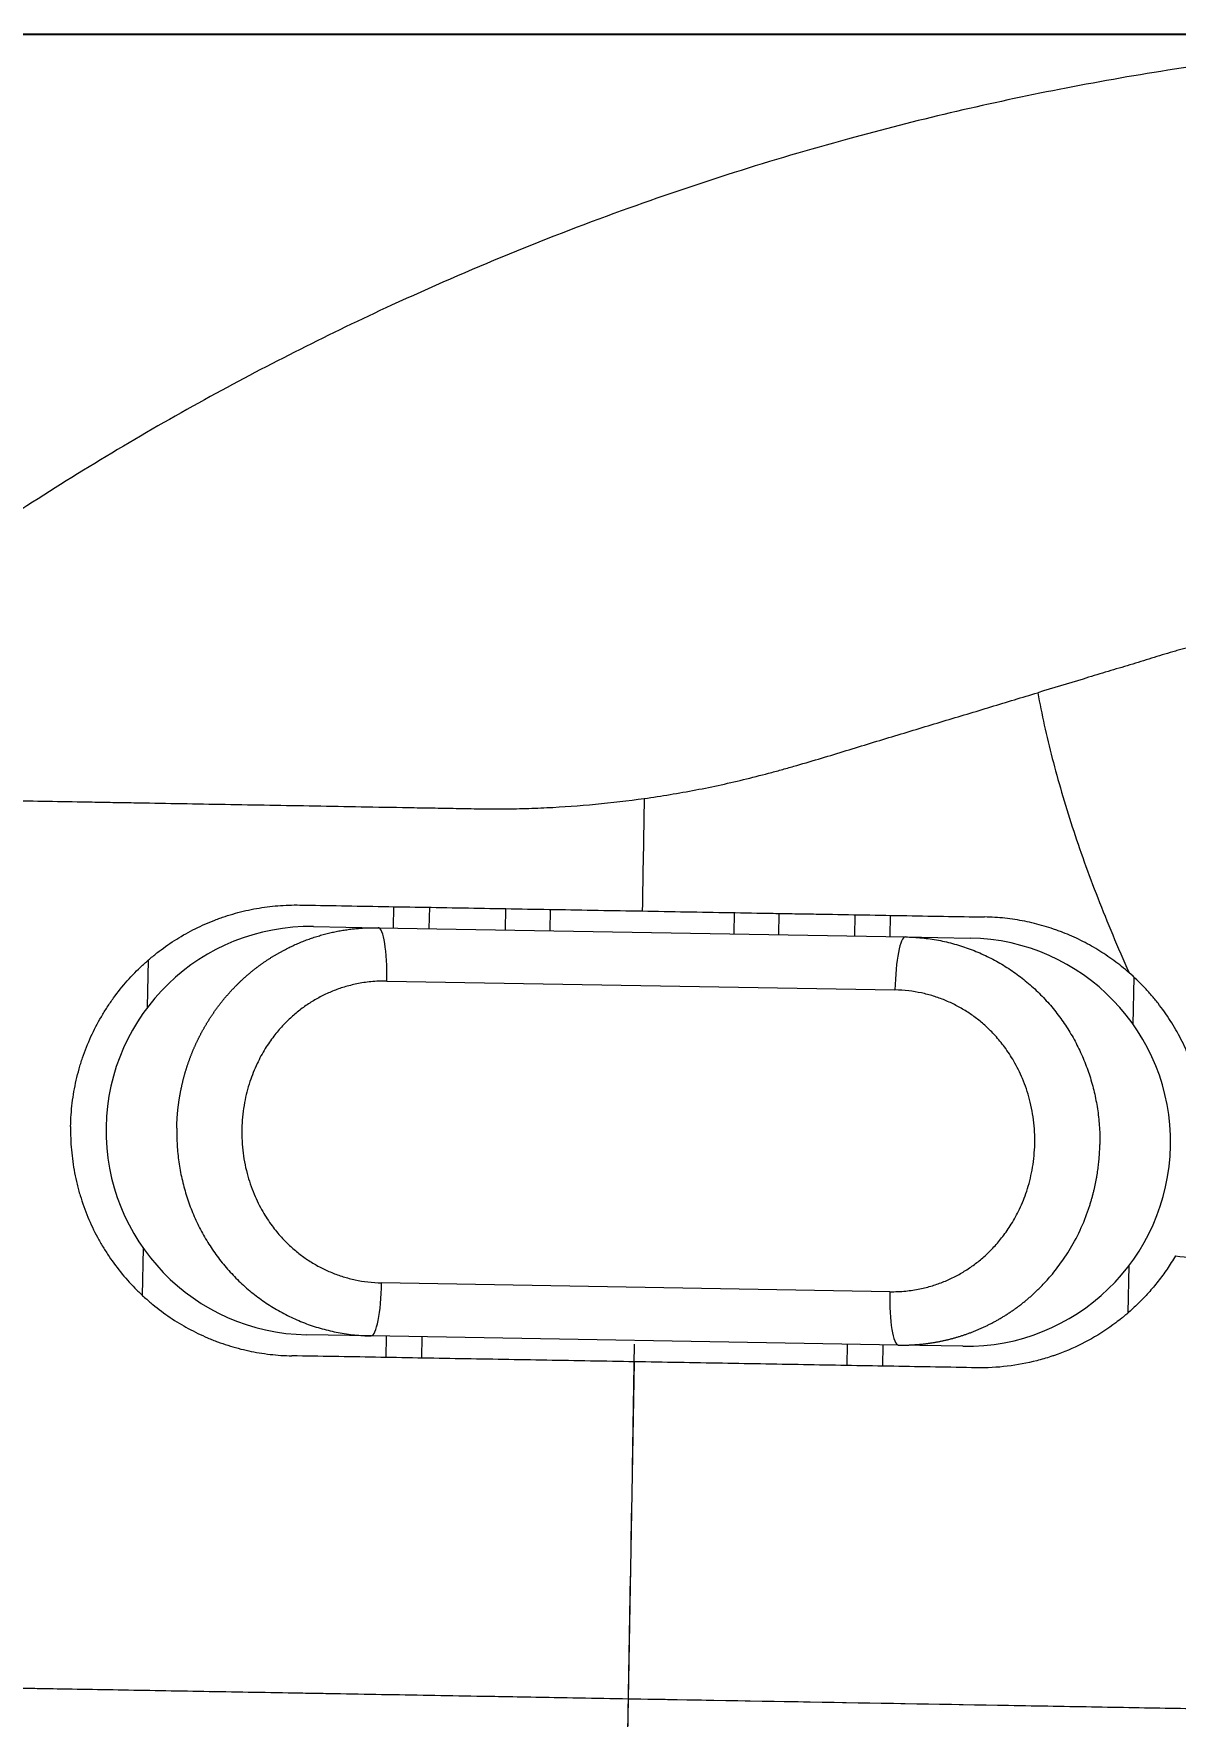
# Model space of a CAD drawing. Header units: millimetres. Extents: x 7368 to 7962, y 1333 to 2173.
# Drawn here: x 7641.86 to 7674.03, y 1934.65 to 1982.05 of the extents above; entities that cross this region are included whole.
import ezdxf

# ---------------------------------------------------------------- set-up
doc = ezdxf.new("R2010")
doc.units = ezdxf.units.MM
doc.linetypes.add('CENTERX2', pattern=[20.32, 12.7, -2.54, 2.54, -2.54])
doc.layers.get('Defpoints').update_dxf_attribs({"color": 3})
doc.layers.add('CENTER', color=1, linetype='CENTERX2', lineweight=15)
doc.layers.add('DIM', color=3, linetype='Continuous', lineweight=9)
doc.styles.get("Standard").update_dxf_attribs({"font": 'arial.ttf'})
doc.dimstyles.new('DIMSTYLE_1', dxfattribs={"dimtxt": 6, "dimasz": 6, "dimexe": 1, "dimexo": 1, "dimgap": 2, "dimtad": 1, "dimtih": 1, "dimtoh": 1, "dimdec": 1, "dimdsep": 46, "dimtxsty": 'Standard', "dimcen": 0, "dimclrd": 3, "dimclre": 3, "dimclrt": 4, "dimazin": 0, "dimtp": 0.3, "dimtm": 0.3, "dimtfac": 1, "dimtdec": 1, "dimtofl": 0, "dimtmove": 0, "dimatfit": 3, "dimfxl": 1, "dimtolj": 1, "dimtzin": 0, "dimarcsym": 0})

# ---------------------------------------------------------------- blocks, each defined once
blk = doc.blocks.new('*D44')
at = {"layer": 'Defpoints', "color": 0, "transparency": 16777216}
for p in [(7686.726, 1982.027), (7612.698, 1696.326), (7852.262, 1696.326)]:
    blk.add_point(p, dxfattribs=at)
at = {"layer": 'DIM', "color": 3, "lineweight": -2, "transparency": 16777216}
for p, q in [((7685.726, 1982.027), (7611.698, 1982.027)), ((7612.698, 1976.027), (7612.698, 1844.24)), ((7612.698, 1702.326), (7612.698, 1834.113)), ((7851.262, 1696.326), (7611.698, 1696.326))]:
    blk.add_line(p, q, dxfattribs=at)
at = {"layer": 'DIM', "color": 3, "transparency": 16777216}
for points in [[(7611.698, 1976.027), (7613.698, 1976.027), (7612.698, 1982.027)], [(7611.698, 1702.326), (7613.698, 1702.326), (7612.698, 1696.326)]]:
    blk.add_solid(points, dxfattribs=at)
at = {"layer": 'DIM', "color": 4, "transparency": 16777216, "insert": (7612.698, 1839.176), "char_height": 6, "attachment_point": 5}
blk.add_mtext('\\A1;285.7', dxfattribs=at)

msp = doc.modelspace()

# ---------------------------------------------------------------- linework, layer by layer
at = {"linetype": 'Continuous', "lineweight": 18, "extrusion": (0, 1, 0)}
for p, q in [((7652.002, 1956.86), (7652.012, 1957.46)), ((7653.012, 1957.442), (7653.002, 1956.842)), ((7655.162, 1957.405), (7655.151, 1956.805)), ((7656.413, 1956.783), (7656.423, 1957.383)), ((7661.599, 1957.293), (7661.589, 1956.693)), ((7662.861, 1957.271), (7662.85, 1956.671)), ((7665, 1956.633), (7665.01, 1957.233)), ((7666, 1956.616), (7666.01, 1957.216)), ((7649.752, 1956.899), (7651.573, 1956.867)), ((7651.573, 1956.867), (7666.428, 1956.608)), ((7666.428, 1956.608), (7668.249, 1956.576)), ((7645.071, 1954.626), (7645.094, 1955.957)), ((7672.848, 1954.141), (7672.871, 1955.472)), ((7644.929, 1946.505), (7644.953, 1947.837)), ((7672.706, 1946.02), (7672.73, 1947.352)), ((7651.372, 1945.369), (7649.551, 1945.401)), ((7666.228, 1945.11), (7651.372, 1945.369)), ((7651.791, 1944.762), (7651.801, 1945.362)), ((7652.801, 1945.344), (7652.79, 1944.744)), ((7664.789, 1944.535), (7664.799, 1945.135)), ((7665.788, 1944.517), (7665.799, 1945.117)), ((7668.049, 1945.078), (7666.228, 1945.11)), ((7658.624, 1935.141), (7630.628, 1935.63)), ((7686.619, 1934.652), (7658.624, 1935.141))]:
    msp.add_line(p, q, dxfattribs=at)
at = {"linetype": 'Continuous', "lineweight": 13, "extrusion": (0, 1, 0)}
for p, q in [((7651.815, 1955.363), (7666.134, 1955.113)), ((7665.986, 1946.614), (7651.667, 1946.864)), ((7658.624, 1935.141), (7658.79, 1944.64)), ((7658.41, 1922.923), (7658.624, 1935.141))]:
    msp.add_line(p, q, dxfattribs=at)
at = {"linetype": 'Continuous', "lineweight": 18}
for centre, start, end in [((7649.652, 1951.15), 89, 269), ((7668.149, 1950.827), 269, 89)]:
    msp.add_arc(centre, 5.75, start, end, dxfattribs=at)
at = {"linetype": 'Continuous', "lineweight": 13}
for centre, major_axis, start_param, end_param in [((7651.547, 1955.368), (-0.026, -1.5), 1.570797, 3.141593), ((7666.402, 1955.108), (0.026, 1.5), 0, 1.570796), ((7651.399, 1946.869), (-0.026, -1.5), 0, 1.570796), ((7666.254, 1946.61), (0.026, 1.5), 1.570797, 3.141593)]:
    msp.add_ellipse(centre, major_axis=major_axis, ratio=0.178735, start_param=start_param, end_param=end_param, dxfattribs=at)
at = {"linetype": 'Continuous', "lineweight": 18}
for points, knots in [([(7791.282, 1956.938), (7787.308, 1958.003), (7779.574, 1960.075), (7768.317, 1963.092), (7757.766, 1965.919), (7747.975, 1968.542), (7738.981, 1970.953), (7730.397, 1973.25), (7722.348, 1975.416), (7714.829, 1977.404), (7708.016, 1979.305), (7701.607, 1980.775), (7695.302, 1981.656), (7689.155, 1982.067), (7683.004, 1982.019), (7676.859, 1981.516), (7670.843, 1980.572), (7664.737, 1979.147), (7658.428, 1977.165), (7652.368, 1974.685), (7646.718, 1971.841), (7641.517, 1968.741), (7636.219, 1965.024), (7632.79, 1962.182), (7631.064, 1960.626)], [0, 0, 0, 0, 0.073155, 0.142383, 0.207237, 0.267391, 0.322628, 0.372815, 0.425397, 0.470864, 0.5111, 0.551175, 0.587678, 0.624185, 0.660631, 0.696955, 0.73373, 0.768811, 0.808367, 0.8512, 0.885086, 0.920753, 0.958795, 1, 1, 1, 1]), ([(7675.08, 1964.972), (7675.031, 1964.955), (7674.983, 1964.938), (7674.885, 1964.905), (7674.787, 1964.873), (7674.689, 1964.843), (7674.59, 1964.813), (7674.541, 1964.799), (7674.392, 1964.758), (7674.292, 1964.731), (7674.142, 1964.689), (7674.092, 1964.675), (7673.993, 1964.646), (7673.943, 1964.632), (7673.793, 1964.587), (7673.693, 1964.557), (7673.492, 1964.495), (7673.391, 1964.464), (7673.088, 1964.372), (7672.884, 1964.31), (7672.474, 1964.186), (7672.268, 1964.124), (7671.852, 1963.999), (7671.644, 1963.936), (7671.013, 1963.746), (7670.587, 1963.617), (7670.156, 1963.487)], [0, 0, 0, 0, 0.03125, 0.03125, 0.0625, 0.09375, 0.09375, 0.125, 0.125, 0.1875, 0.1875, 0.21875, 0.21875, 0.25, 0.25, 0.3125, 0.3125, 0.375, 0.375, 0.5, 0.5, 0.625, 0.625, 0.75, 0.75, 1, 1, 1, 1]), ([(7659.067, 1960.507), (7659.554, 1960.576), (7660.038, 1960.656), (7660.76, 1960.794), (7661, 1960.843), (7661.477, 1960.947), (7661.715, 1961.003), (7662.19, 1961.119), (7662.427, 1961.18), (7662.78, 1961.274), (7662.898, 1961.306), (7663.133, 1961.371), (7663.25, 1961.405), (7663.834, 1961.572), (7664.297, 1961.713), (7664.988, 1961.925), (7665.218, 1961.996), (7665.676, 1962.136), (7665.905, 1962.205), (7666.362, 1962.343), (7666.591, 1962.411), (7667.045, 1962.548), (7667.271, 1962.616), (7667.947, 1962.819), (7668.394, 1962.954), (7669.28, 1963.222), (7669.72, 1963.355), (7670.156, 1963.487)], [0, 0, 0, 0, 0.125, 0.125, 0.1875, 0.1875, 0.25, 0.25, 0.3125, 0.3125, 0.34375, 0.34375, 0.375, 0.375, 0.5, 0.5, 0.5625, 0.5625, 0.625, 0.625, 0.6875, 0.6875, 0.75, 0.75, 0.875, 0.875, 1, 1, 1, 1]), ([(7631.064, 1960.626), (7631.064, 1960.626), (7631.064, 1960.626), (7631.064, 1960.626), (7631.064, 1960.626), (7631.064, 1960.626), (7631.064, 1960.626), (7631.064, 1960.626), (7631.065, 1960.626), (7631.067, 1960.626), (7631.07, 1960.626), (7631.079, 1960.626), (7631.096, 1960.625), (7631.132, 1960.625), (7631.16, 1960.624), (7631.18, 1960.624), (7631.191, 1960.624), (7631.248, 1960.623), (7631.305, 1960.622), (7631.441, 1960.619), (7631.599, 1960.616), (7631.899, 1960.61), (7632.265, 1960.604), (7632.553, 1960.599), (7632.785, 1960.595), (7632.905, 1960.593), (7633.032, 1960.591), (7633.118, 1960.59), (7633.161, 1960.589), (7633.383, 1960.586), (7633.57, 1960.583), (7633.965, 1960.576), (7634.378, 1960.569), (7635.057, 1960.558), (7635.792, 1960.545), (7636.319, 1960.536), (7636.73, 1960.528), (7636.938, 1960.525), (7637.153, 1960.521), (7637.297, 1960.518), (7637.369, 1960.517), (7637.735, 1960.51), (7638.336, 1960.5), (7638.966, 1960.488), (7639.934, 1960.471), (7640.609, 1960.459), (7642.017, 1960.434), (7642.751, 1960.422), (7643.705, 1960.405), (7643.897, 1960.402), (7644.189, 1960.397), (7644.287, 1960.395), (7644.483, 1960.392), (7644.582, 1960.39), (7645.077, 1960.381), (7645.877, 1960.368), (7647.102, 1960.346), (7647.935, 1960.332), (7649.197, 1960.31), (7650.054, 1960.295), (7651.365, 1960.271), (7651.806, 1960.263), (7652.474, 1960.252), (7652.698, 1960.248), (7653.148, 1960.24), (7653.374, 1960.236), (7653.713, 1960.23), (7653.826, 1960.228), (7654.052, 1960.224), (7654.392, 1960.218), (7654.733, 1960.215), (7655.073, 1960.215), (7655.187, 1960.216), (7655.414, 1960.219), (7655.755, 1960.225), (7656.097, 1960.238), (7656.78, 1960.271), (7657.237, 1960.304), (7658.151, 1960.39), (7658.608, 1960.443), (7659.067, 1960.507)], [0, 0, 0, 0, 0.000122, 0.000122, 0.000244, 0.000488, 0.000977, 0.001953, 0.003906, 0.007812, 0.015625, 0.015625, 0.03125, 0.046875, 0.054687, 0.054687, 0.0625, 0.0625, 0.09375, 0.09375, 0.125, 0.15625, 0.1875, 0.21875, 0.21875, 0.234375, 0.242187, 0.242187, 0.25, 0.25, 0.28125, 0.28125, 0.3125, 0.34375, 0.375, 0.40625, 0.40625, 0.421875, 0.429687, 0.429687, 0.4375, 0.4375, 0.46875, 0.5, 0.5, 0.5625, 0.5625, 0.625, 0.625, 0.640625, 0.640625, 0.648437, 0.648437, 0.65625, 0.65625, 0.6875, 0.71875, 0.75, 0.75, 0.8125, 0.8125, 0.84375, 0.84375, 0.859375, 0.859375, 0.875, 0.875, 0.882812, 0.882812, 0.890625, 0.90625, 0.90625, 0.914062, 0.914062, 0.921875, 0.9375, 0.9375, 0.96875, 0.96875, 1, 1, 1, 1]), ([(7642.903, 1951.268), (7642.907, 1951.491), (7642.922, 1951.711), (7642.975, 1952.145), (7643.013, 1952.36), (7643.086, 1952.678), (7643.113, 1952.784), (7643.157, 1952.941), (7643.173, 1952.993), (7643.205, 1953.097), (7643.222, 1953.149), (7643.31, 1953.407), (7643.389, 1953.606), (7643.566, 1953.992), (7643.663, 1954.18), (7643.823, 1954.452), (7643.878, 1954.541), (7643.964, 1954.673), (7643.993, 1954.717), (7644.053, 1954.803), (7644.083, 1954.846), (7644.236, 1955.057), (7644.365, 1955.217), (7644.637, 1955.524), (7644.779, 1955.669), (7645.003, 1955.877), (7645.079, 1955.945), (7645.196, 1956.043), (7645.235, 1956.075), (7645.314, 1956.139), (7645.354, 1956.171), (7645.556, 1956.325), (7645.722, 1956.44), (7646.063, 1956.652), (7646.238, 1956.75), (7646.596, 1956.929), (7646.78, 1957.01), (7647.016, 1957.101), (7647.064, 1957.118), (7647.159, 1957.153), (7647.207, 1957.169), (7647.352, 1957.217), (7647.449, 1957.247), (7647.742, 1957.328), (7647.939, 1957.373), (7648.338, 1957.444), (7648.54, 1957.47), (7648.948, 1957.503), (7649.154, 1957.51), (7649.363, 1957.506)], [0, 0, 0, 0, 0.0625, 0.0625, 0.125, 0.125, 0.15625, 0.15625, 0.171875, 0.171875, 0.1875, 0.1875, 0.25, 0.25, 0.3125, 0.3125, 0.34375, 0.34375, 0.359375, 0.359375, 0.375, 0.375, 0.4375, 0.4375, 0.5, 0.5, 0.53125, 0.53125, 0.546875, 0.546875, 0.5625, 0.5625, 0.625, 0.625, 0.6875, 0.6875, 0.75, 0.75, 0.765625, 0.765625, 0.78125, 0.78125, 0.8125, 0.8125, 0.875, 0.875, 0.9375, 0.9375, 1, 1, 1, 1]), ([(7649.363, 1957.506), (7650.141, 1957.493), (7650.926, 1957.479), (7652.509, 1957.451), (7653.307, 1957.437), (7654.915, 1957.409), (7655.726, 1957.395), (7656.951, 1957.374), (7657.77, 1957.359), (7658.597, 1957.345), (7659.011, 1957.338)], [0, 0, 0, 0, 0.25, 0.25, 0.5, 0.5, 0.75, 0.75, 0.875, 1, 1, 1, 1]), ([(7659.011, 1957.338), (7659.423, 1957.331), (7659.835, 1957.323), (7660.655, 1957.309), (7661.065, 1957.302), (7661.883, 1957.288), (7662.291, 1957.28), (7662.902, 1957.27), (7663.207, 1957.264), (7663.511, 1957.259), (7663.714, 1957.256), (7663.816, 1957.254), (7664.728, 1957.238), (7665.529, 1957.224), (7666.714, 1957.203), (7667.107, 1957.196), (7667.887, 1957.183), (7668.275, 1957.176), (7668.66, 1957.169)], [0, 0, 0, 0, 0.125, 0.125, 0.25, 0.25, 0.375, 0.375, 0.4375, 0.46875, 0.46875, 0.5, 0.5, 0.75, 0.75, 0.875, 0.875, 1, 1, 1, 1]), ([(7672.732, 1955.598), (7672.593, 1955.72), (7672.45, 1955.834), (7672.155, 1956.05), (7671.852, 1956.252), (7671.533, 1956.429), (7671.204, 1956.591), (7671.036, 1956.666), (7670.819, 1956.751), (7670.776, 1956.767), (7670.688, 1956.799), (7670.644, 1956.815), (7670.511, 1956.86), (7670.423, 1956.888), (7670.154, 1956.967), (7669.973, 1957.011), (7669.606, 1957.084), (7669.42, 1957.113), (7669.043, 1957.154), (7668.853, 1957.166), (7668.66, 1957.169)], [0, 0, 0, 0, 0.125, 0.125, 0.25, 0.375, 0.375, 0.5, 0.5, 0.53125, 0.53125, 0.5625, 0.5625, 0.625, 0.625, 0.75, 0.75, 0.875, 0.875, 1, 1, 1, 1]), ([(7651.815, 1955.363), (7651.664, 1955.366), (7651.378, 1955.354), (7650.977, 1955.293), (7650.617, 1955.202), (7650.286, 1955.085), (7649.973, 1954.941), (7649.674, 1954.771), (7649.391, 1954.575), (7649.123, 1954.353), (7648.867, 1954.1), (7648.618, 1953.805), (7648.373, 1953.451), (7648.141, 1953.025), (7647.938, 1952.517), (7647.786, 1951.928), (7647.714, 1951.279), (7647.737, 1950.606), (7647.857, 1949.957), (7648.054, 1949.376), (7648.298, 1948.883), (7648.562, 1948.48), (7648.83, 1948.155), (7649.096, 1947.888), (7649.368, 1947.661), (7649.65, 1947.463), (7649.948, 1947.292), (7650.26, 1947.148), (7650.585, 1947.031), (7650.925, 1946.943), (7651.287, 1946.883), (7651.537, 1946.867), (7651.667, 1946.864)], [0, 0, 0, 0, 0.035501, 0.066856, 0.095371, 0.122512, 0.149376, 0.1762, 0.202998, 0.229706, 0.257033, 0.286299, 0.318817, 0.355558, 0.396923, 0.442838, 0.492392, 0.543552, 0.593823, 0.640678, 0.682495, 0.719081, 0.751023, 0.779641, 0.806636, 0.833342, 0.860182, 0.886997, 0.913915, 0.94133, 0.969621, 1, 1, 1, 1]), ([(7674.878, 1951.332), (7674.861, 1951.55), (7674.832, 1951.763), (7674.755, 1952.18), (7674.707, 1952.384), (7674.591, 1952.784), (7674.524, 1952.98), (7674.428, 1953.22), (7674.409, 1953.267), (7674.368, 1953.362), (7674.306, 1953.503), (7674.239, 1953.64), (7674.1, 1953.91), (7674, 1954.083), (7673.785, 1954.419), (7673.669, 1954.581), (7673.486, 1954.815), (7673.422, 1954.892), (7673.293, 1955.043), (7673.226, 1955.116), (7673.022, 1955.331), (7672.88, 1955.468), (7672.732, 1955.598)], [0, 0, 0, 0, 0.125, 0.125, 0.25, 0.25, 0.375, 0.375, 0.40625, 0.40625, 0.4375, 0.5, 0.5, 0.625, 0.625, 0.75, 0.75, 0.8125, 0.8125, 0.875, 0.875, 1, 1, 1, 1]), ([(7665.986, 1946.614), (7666.137, 1946.612), (7666.422, 1946.623), (7666.824, 1946.684), (7667.183, 1946.775), (7667.515, 1946.893), (7667.828, 1947.036), (7668.127, 1947.207), (7668.41, 1947.403), (7668.677, 1947.625), (7668.933, 1947.878), (7669.183, 1948.173), (7669.427, 1948.526), (7669.66, 1948.952), (7669.863, 1949.461), (7670.014, 1950.049), (7670.087, 1950.698), (7670.064, 1951.371), (7669.944, 1952.02), (7669.747, 1952.602), (7669.502, 1953.095), (7669.238, 1953.497), (7668.971, 1953.822), (7668.704, 1954.09), (7668.433, 1954.317), (7668.15, 1954.514), (7667.853, 1954.685), (7667.541, 1954.829), (7667.216, 1954.946), (7666.875, 1955.035), (7666.513, 1955.094), (7666.264, 1955.111), (7666.134, 1955.113)], [0, 0, 0, 0, 0.035501, 0.066856, 0.095371, 0.122512, 0.149376, 0.1762, 0.202998, 0.229706, 0.257033, 0.286299, 0.318817, 0.355558, 0.396923, 0.442838, 0.492392, 0.543552, 0.593823, 0.640678, 0.682495, 0.719081, 0.751023, 0.779641, 0.806636, 0.833342, 0.860182, 0.886997, 0.913915, 0.94133, 0.969621, 1, 1, 1, 1]), ([(7642.903, 1951.268), (7642.899, 1951.045), (7642.907, 1950.825), (7642.945, 1950.388), (7642.975, 1950.173), (7643.036, 1949.852), (7643.06, 1949.746), (7643.099, 1949.587), (7643.112, 1949.534), (7643.141, 1949.429), (7643.156, 1949.377), (7643.235, 1949.116), (7643.307, 1948.914), (7643.471, 1948.522), (7643.561, 1948.331), (7643.711, 1948.054), (7643.763, 1947.962), (7643.844, 1947.828), (7643.872, 1947.783), (7643.929, 1947.695), (7643.957, 1947.651), (7644.103, 1947.435), (7644.227, 1947.27), (7644.487, 1946.954), (7644.625, 1946.804), (7644.841, 1946.588), (7644.914, 1946.518), (7645.028, 1946.416), (7645.066, 1946.382), (7645.143, 1946.315), (7645.182, 1946.283), (7645.378, 1946.121), (7645.54, 1946.001), (7645.873, 1945.777), (7646.044, 1945.673), (7646.397, 1945.482), (7646.577, 1945.394), (7646.81, 1945.295), (7646.857, 1945.276), (7646.951, 1945.238), (7646.998, 1945.22), (7647.142, 1945.167), (7647.237, 1945.134), (7647.527, 1945.042), (7647.723, 1944.991), (7648.119, 1944.906), (7648.32, 1944.873), (7648.727, 1944.826), (7648.932, 1944.812), (7649.141, 1944.808)], [0, 0, 0, 0, 0.0625, 0.0625, 0.125, 0.125, 0.15625, 0.15625, 0.171875, 0.171875, 0.1875, 0.1875, 0.25, 0.25, 0.3125, 0.3125, 0.34375, 0.34375, 0.359375, 0.359375, 0.375, 0.375, 0.4375, 0.4375, 0.5, 0.5, 0.53125, 0.53125, 0.546875, 0.546875, 0.5625, 0.5625, 0.625, 0.625, 0.6875, 0.6875, 0.75, 0.75, 0.765625, 0.765625, 0.78125, 0.78125, 0.8125, 0.8125, 0.875, 0.875, 0.9375, 0.9375, 1, 1, 1, 1]), ([(7674.035, 1947.622), (7673.96, 1947.495), (7673.883, 1947.371), (7673.721, 1947.133), (7673.637, 1947.018), (7673.462, 1946.795), (7673.282, 1946.58), (7672.993, 1946.278), (7672.788, 1946.091), (7672.657, 1945.978), (7672.63, 1945.955), (7672.576, 1945.911), (7672.549, 1945.889), (7672.468, 1945.824), (7672.413, 1945.781), (7672.137, 1945.574), (7671.907, 1945.424), (7671.429, 1945.154), (7671.181, 1945.035), (7670.859, 1944.905), (7670.794, 1944.88), (7670.696, 1944.844), (7670.663, 1944.832), (7670.596, 1944.809), (7670.431, 1944.753), (7670.263, 1944.704), (7669.856, 1944.6), (7669.58, 1944.548), (7669.017, 1944.481), (7668.73, 1944.466), (7668.438, 1944.471)], [0, 0, 0, 0, 0.0625, 0.0625, 0.125, 0.125, 0.1875, 0.25, 0.3125, 0.3125, 0.328125, 0.328125, 0.34375, 0.34375, 0.375, 0.375, 0.5, 0.5, 0.625, 0.625, 0.65625, 0.65625, 0.671875, 0.671875, 0.6875, 0.75, 0.75, 0.875, 0.875, 1, 1, 1, 1]), ([(7674.035, 1947.622), (7674.369, 1947.589), (7675.101, 1947.512), (7676.018, 1947.404), (7676.692, 1947.319), (7677.072, 1947.27), (7677.26, 1947.245), (7677.354, 1947.232)], [0, 0, 0, 0, 0.294043, 0.647022, 0.823511, 0.911755, 1, 1, 1, 1]), ([(7658.79, 1944.64), (7658.375, 1944.647), (7657.549, 1944.661), (7656.729, 1944.676), (7655.504, 1944.697), (7654.694, 1944.711), (7653.086, 1944.739), (7652.288, 1944.753), (7650.705, 1944.781), (7649.92, 1944.794), (7649.141, 1944.808)], [0, 0, 0, 0, 0.125, 0.25, 0.25, 0.5, 0.5, 0.75, 0.75, 1, 1, 1, 1]), ([(7668.438, 1944.471), (7667.666, 1944.485), (7666.885, 1944.498), (7665.309, 1944.526), (7664.512, 1944.54), (7662.904, 1944.568), (7662.093, 1944.582), (7660.453, 1944.611), (7659.626, 1944.625), (7658.79, 1944.64)], [0, 0, 0, 0, 0.25, 0.25, 0.5, 0.5, 0.75, 0.75, 1, 1, 1, 1]), ([(7658.624, 1935.141), (7658.162, 1935.149), (7657.242, 1935.165), (7655.873, 1935.189), (7654.515, 1935.213), (7653.168, 1935.236), (7651.833, 1935.26), (7650.95, 1935.275), (7650.291, 1935.287), (7649.962, 1935.292), (7649.634, 1935.298), (7649.416, 1935.302), (7649.307, 1935.304), (7648.763, 1935.313), (7647.905, 1935.328), (7646.651, 1935.35), (7645.429, 1935.371), (7644.239, 1935.392), (7643.468, 1935.406), (7642.708, 1935.419), (7642.333, 1935.425), (7641.779, 1935.435), (7641.504, 1935.44), (7641.232, 1935.445), (7641.052, 1935.448), (7640.962, 1935.449), (7640.516, 1935.457), (7639.82, 1935.469), (7638.827, 1935.487), (7637.883, 1935.503), (7636.99, 1935.519), (7636.146, 1935.533), (7635.617, 1935.543), (7635.233, 1935.549), (7635.108, 1935.552), (7634.922, 1935.555), (7634.861, 1935.556), (7634.739, 1935.558), (7634.44, 1935.563), (7633.93, 1935.572), (7633.313, 1935.583), (7632.943, 1935.589), (7632.594, 1935.595), (7632.265, 1935.601), (7631.834, 1935.609), (7631.588, 1935.613), (7631.42, 1935.616), (7631.366, 1935.617), (7631.265, 1935.619), (7631.217, 1935.619), (7630.991, 1935.623), (7630.855, 1935.626), (7630.719, 1935.628), (7630.651, 1935.629), (7630.628, 1935.63), (7630.628, 1935.63)], [0, 0, 0, 0, 0.031253, 0.062506, 0.093759, 0.125013, 0.156266, 0.187519, 0.187519, 0.203146, 0.210959, 0.210959, 0.218772, 0.218772, 0.250025, 0.281278, 0.312532, 0.343785, 0.375038, 0.375038, 0.406291, 0.406291, 0.421918, 0.429731, 0.429731, 0.437544, 0.437544, 0.468797, 0.50005, 0.531304, 0.562557, 0.59381, 0.625063, 0.625063, 0.64069, 0.64069, 0.648503, 0.648503, 0.656316, 0.687569, 0.718823, 0.750076, 0.750076, 0.781329, 0.812582, 0.843835, 0.843835, 0.859462, 0.859462, 0.875088, 0.875088, 0.937595, 0.937595, 0.968848, 1, 1, 1, 1]), ([(7678.42, 1934.796), (7678.339, 1934.797), (7678.176, 1934.8), (7677.846, 1934.806), (7677.259, 1934.816), (7676.391, 1934.831), (7675.307, 1934.85), (7673.809, 1934.876), (7671.842, 1934.91), (7668.525, 1934.968), (7664.121, 1935.045), (7660.456, 1935.109), (7658.624, 1935.141)], [0, 0, 0, 0, 0.01562, 0.031246, 0.062497, 0.124998, 0.1875, 0.250002, 0.375006, 0.50001, 0.750017, 1, 1, 1, 1])]:
    msp.add_open_spline(points, degree=3, knots=knots, dxfattribs=at)
at = {"linetype": 'Continuous', "lineweight": 13}
for points, knots in [([(7670.156, 1963.487), (7670.267, 1962.882), (7670.404, 1962.266), (7670.728, 1961.009), (7670.916, 1960.367), (7671.343, 1959.058), (7671.582, 1958.39), (7672.115, 1957.02), (7672.408, 1956.319), (7672.732, 1955.598)], [0, 0, 0, 0, 0.25, 0.25, 0.5, 0.5, 0.75, 0.75, 1, 1, 1, 1]), ([(7645.894, 1951.216), (7645.895, 1951.228), (7645.895, 1951.254), (7645.896, 1951.292), (7645.897, 1951.33), (7645.899, 1951.368), (7645.901, 1951.406), (7645.903, 1951.444), (7645.905, 1951.482), (7645.907, 1951.519), (7645.91, 1951.557), (7645.913, 1951.595), (7645.916, 1951.632), (7645.92, 1951.669), (7645.923, 1951.707), (7645.927, 1951.744), (7645.931, 1951.781), (7645.935, 1951.818), (7645.94, 1951.855), (7645.944, 1951.892), (7645.949, 1951.928), (7645.955, 1951.965), (7645.96, 1952.001), (7645.966, 1952.038), (7645.971, 1952.074), (7645.977, 1952.11), (7645.984, 1952.146), (7645.99, 1952.182), (7645.997, 1952.218), (7646.003, 1952.254), (7646.01, 1952.29), (7646.018, 1952.325), (7646.025, 1952.361), (7646.033, 1952.396), (7646.041, 1952.431), (7646.049, 1952.466), (7646.057, 1952.501), (7646.065, 1952.536), (7646.074, 1952.571), (7646.083, 1952.606), (7646.092, 1952.64), (7646.101, 1952.674), (7646.11, 1952.709), (7646.12, 1952.743), (7646.13, 1952.777), (7646.14, 1952.811), (7646.15, 1952.845), (7646.16, 1952.878), (7646.171, 1952.912), (7646.181, 1952.945), (7646.192, 1952.978), (7646.203, 1953.011), (7646.214, 1953.044), (7646.226, 1953.077), (7646.237, 1953.11), (7646.249, 1953.143), (7646.261, 1953.175), (7646.273, 1953.207), (7646.285, 1953.24), (7646.297, 1953.272), (7646.31, 1953.303), (7646.322, 1953.335), (7646.335, 1953.367), (7646.348, 1953.398), (7646.361, 1953.43), (7646.375, 1953.461), (7646.388, 1953.492), (7646.402, 1953.523), (7646.416, 1953.554), (7646.429, 1953.584), (7646.443, 1953.615), (7646.458, 1953.645), (7646.472, 1953.675), (7646.486, 1953.705), (7646.501, 1953.735), (7646.516, 1953.765), (7646.531, 1953.795), (7646.546, 1953.824), (7646.561, 1953.853), (7646.576, 1953.883), (7646.592, 1953.912), (7646.607, 1953.94), (7646.623, 1953.969), (7646.639, 1953.998), (7646.655, 1954.026), (7646.671, 1954.054), (7646.687, 1954.083), (7646.703, 1954.111), (7646.72, 1954.138), (7646.736, 1954.166), (7646.753, 1954.193), (7646.77, 1954.221), (7646.786, 1954.248), (7646.803, 1954.275), (7646.821, 1954.302), (7646.838, 1954.329), (7646.855, 1954.355), (7646.873, 1954.382), (7646.89, 1954.408), (7646.908, 1954.434), (7646.926, 1954.46), (7646.943, 1954.486), (7646.961, 1954.512), (7646.979, 1954.537), (7646.998, 1954.562), (7647.016, 1954.588), (7647.034, 1954.613), (7647.053, 1954.637), (7647.071, 1954.662), (7647.09, 1954.687), (7647.109, 1954.711), (7647.127, 1954.735), (7647.146, 1954.759), (7647.165, 1954.783), (7647.184, 1954.807), (7647.203, 1954.831), (7647.223, 1954.854), (7647.242, 1954.878), (7647.261, 1954.901), (7647.281, 1954.924), (7647.3, 1954.947), (7647.32, 1954.969), (7647.34, 1954.992), (7647.36, 1955.014), (7647.379, 1955.036), (7647.399, 1955.058), (7647.419, 1955.08), (7647.439, 1955.102), (7647.459, 1955.124), (7647.48, 1955.145), (7647.5, 1955.166), (7647.52, 1955.187), (7647.541, 1955.208), (7647.573, 1955.241), (7647.618, 1955.286), (7647.675, 1955.342), (7647.734, 1955.397), (7647.793, 1955.451), (7647.852, 1955.504), (7647.913, 1955.556), (7647.974, 1955.607), (7648.035, 1955.658), (7648.097, 1955.707), (7648.16, 1955.755), (7648.223, 1955.802), (7648.287, 1955.849), (7648.352, 1955.894), (7648.417, 1955.938), (7648.482, 1955.981), (7648.548, 1956.024), (7648.615, 1956.065), (7648.682, 1956.105), (7648.749, 1956.144), (7648.817, 1956.183), (7648.885, 1956.22), (7648.954, 1956.256), (7649.023, 1956.291), (7649.092, 1956.325), (7649.162, 1956.358), (7649.232, 1956.39), (7649.303, 1956.421), (7649.373, 1956.451), (7649.444, 1956.48), (7649.516, 1956.508), (7649.587, 1956.534), (7649.659, 1956.56), (7649.731, 1956.585), (7649.804, 1956.609), (7649.876, 1956.631), (7649.949, 1956.653), (7650.022, 1956.673), (7650.095, 1956.693), (7650.169, 1956.711), (7650.242, 1956.729), (7650.316, 1956.745), (7650.389, 1956.76), (7650.463, 1956.775), (7650.537, 1956.788), (7650.611, 1956.8), (7650.685, 1956.812), (7650.759, 1956.822), (7650.833, 1956.831), (7650.907, 1956.839), (7650.981, 1956.846), (7651.056, 1956.852), (7651.13, 1956.858), (7651.204, 1956.862), (7651.278, 1956.865), (7651.352, 1956.867), (7651.426, 1956.868), (7651.499, 1956.868), (7651.549, 1956.868), (7651.573, 1956.867)], [0, 0, 0, 0, 0.004223, 0.00844, 0.012649, 0.01685, 0.021045, 0.025232, 0.029413, 0.033586, 0.037751, 0.04191, 0.046061, 0.050205, 0.054342, 0.058472, 0.062594, 0.06671, 0.070818, 0.074919, 0.079012, 0.083099, 0.087178, 0.09125, 0.095315, 0.099373, 0.103423, 0.107467, 0.111503, 0.115532, 0.119553, 0.123568, 0.127575, 0.131575, 0.135568, 0.139554, 0.143532, 0.147504, 0.151468, 0.155425, 0.159374, 0.163317, 0.167252, 0.17118, 0.175101, 0.179015, 0.182922, 0.186821, 0.190713, 0.194598, 0.198476, 0.202346, 0.20621, 0.210066, 0.213915, 0.217757, 0.221592, 0.225419, 0.229239, 0.233052, 0.236858, 0.240657, 0.244448, 0.248233, 0.25201, 0.25578, 0.259543, 0.263298, 0.267047, 0.270788, 0.274522, 0.278249, 0.281968, 0.285681, 0.289386, 0.293084, 0.296775, 0.300459, 0.304136, 0.307805, 0.311467, 0.315122, 0.31877, 0.322411, 0.326044, 0.329671, 0.33329, 0.336902, 0.340507, 0.344104, 0.347695, 0.351278, 0.354854, 0.358423, 0.361985, 0.36554, 0.369087, 0.372627, 0.37616, 0.379686, 0.383205, 0.386717, 0.390221, 0.393718, 0.397208, 0.400691, 0.404167, 0.407635, 0.411097, 0.414551, 0.417998, 0.421438, 0.424871, 0.428296, 0.431715, 0.435126, 0.43853, 0.441927, 0.445317, 0.448699, 0.452075, 0.455443, 0.458804, 0.462158, 0.465505, 0.468845, 0.472177, 0.475503, 0.478821, 0.482132, 0.485436, 0.488732, 0.492022, 0.495304, 0.504358, 0.5134, 0.522428, 0.531445, 0.540448, 0.549439, 0.558418, 0.567384, 0.576337, 0.585278, 0.594206, 0.603122, 0.612025, 0.620916, 0.629795, 0.638661, 0.647515, 0.656356, 0.665185, 0.674002, 0.682806, 0.691598, 0.700378, 0.709145, 0.7179, 0.726643, 0.735374, 0.744092, 0.752798, 0.761492, 0.770173, 0.778843, 0.7875, 0.796145, 0.804778, 0.813399, 0.822007, 0.830604, 0.839188, 0.847761, 0.856321, 0.864869, 0.873405, 0.881929, 0.89044, 0.89894, 0.907428, 0.915904, 0.924367, 0.932819, 0.941258, 0.949686, 0.958102, 0.966505, 0.974897, 0.983277, 0.991644, 1, 1, 1, 1]), ([(7666.228, 1945.11), (7666.241, 1945.11), (7666.267, 1945.109), (7666.306, 1945.109), (7666.346, 1945.109), (7666.385, 1945.109), (7666.425, 1945.11), (7666.465, 1945.111), (7666.505, 1945.112), (7666.545, 1945.113), (7666.586, 1945.115), (7666.626, 1945.117), (7666.667, 1945.12), (7666.707, 1945.122), (7666.748, 1945.125), (7666.789, 1945.129), (7666.83, 1945.132), (7666.872, 1945.136), (7666.913, 1945.14), (7666.955, 1945.145), (7666.996, 1945.15), (7667.038, 1945.155), (7667.08, 1945.161), (7667.122, 1945.167), (7667.164, 1945.173), (7667.206, 1945.18), (7667.248, 1945.187), (7667.29, 1945.194), (7667.333, 1945.202), (7667.375, 1945.21), (7667.418, 1945.218), (7667.46, 1945.227), (7667.503, 1945.236), (7667.546, 1945.246), (7667.589, 1945.256), (7667.632, 1945.266), (7667.675, 1945.277), (7667.718, 1945.288), (7667.761, 1945.299), (7667.804, 1945.311), (7667.847, 1945.323), (7667.89, 1945.336), (7667.934, 1945.349), (7667.977, 1945.362), (7668.02, 1945.376), (7668.064, 1945.39), (7668.107, 1945.405), (7668.15, 1945.42), (7668.194, 1945.436), (7668.237, 1945.451), (7668.281, 1945.468), (7668.324, 1945.485), (7668.368, 1945.502), (7668.411, 1945.519), (7668.455, 1945.537), (7668.498, 1945.556), (7668.541, 1945.575), (7668.585, 1945.594), (7668.628, 1945.614), (7668.671, 1945.634), (7668.715, 1945.655), (7668.758, 1945.676), (7668.801, 1945.698), (7668.844, 1945.72), (7668.887, 1945.742), (7668.93, 1945.765), (7668.973, 1945.788), (7669.016, 1945.812), (7669.059, 1945.837), (7669.102, 1945.861), (7669.144, 1945.887), (7669.187, 1945.912), (7669.229, 1945.939), (7669.271, 1945.965), (7669.314, 1945.992), (7669.356, 1946.02), (7669.398, 1946.048), (7669.439, 1946.077), (7669.481, 1946.106), (7669.523, 1946.135), (7669.564, 1946.165), (7669.605, 1946.195), (7669.646, 1946.226), (7669.687, 1946.258), (7669.728, 1946.29), (7669.769, 1946.322), (7669.809, 1946.355), (7669.849, 1946.388), (7669.889, 1946.422), (7669.929, 1946.456), (7669.969, 1946.491), (7670.008, 1946.526), (7670.047, 1946.562), (7670.086, 1946.598), (7670.125, 1946.635), (7670.164, 1946.672), (7670.202, 1946.71), (7670.327, 1946.836), (7670.55, 1947.079), (7670.862, 1947.483), (7671.179, 1947.985), (7671.381, 1948.402), (7671.494, 1948.681), (7671.534, 1948.786), (7671.571, 1948.889), (7671.606, 1948.992), (7671.639, 1949.093), (7671.669, 1949.194), (7671.697, 1949.293), (7671.723, 1949.391), (7671.747, 1949.488), (7671.768, 1949.583), (7671.788, 1949.678), (7671.806, 1949.77), (7671.823, 1949.862), (7671.837, 1949.951), (7671.85, 1950.04), (7671.862, 1950.126), (7671.872, 1950.212), (7671.88, 1950.295), (7671.887, 1950.377), (7671.893, 1950.457), (7671.898, 1950.536), (7671.902, 1950.613), (7671.905, 1950.688), (7671.906, 1950.737), (7671.906, 1950.762)], [0, 0, 0, 0, 0.004439, 0.008896, 0.013371, 0.017863, 0.022373, 0.0269, 0.031445, 0.036008, 0.040588, 0.045185, 0.0498, 0.054432, 0.059081, 0.063748, 0.068432, 0.073133, 0.077852, 0.082587, 0.08734, 0.09211, 0.096897, 0.101701, 0.106523, 0.111362, 0.116218, 0.121091, 0.125982, 0.130889, 0.135815, 0.140757, 0.145717, 0.150694, 0.155688, 0.160699, 0.165728, 0.170774, 0.175837, 0.180918, 0.186015, 0.19113, 0.196262, 0.201412, 0.206578, 0.211761, 0.216962, 0.22218, 0.227415, 0.232667, 0.237936, 0.243223, 0.248526, 0.253847, 0.259185, 0.26454, 0.269912, 0.275301, 0.280707, 0.28613, 0.291571, 0.297028, 0.302502, 0.307994, 0.313502, 0.319027, 0.32457, 0.330129, 0.335705, 0.341299, 0.346909, 0.352536, 0.35818, 0.363841, 0.369519, 0.375214, 0.380926, 0.386654, 0.3924, 0.398162, 0.403941, 0.409737, 0.41555, 0.42138, 0.427226, 0.43309, 0.43897, 0.444867, 0.450781, 0.456711, 0.462658, 0.468622, 0.474603, 0.480601, 0.486615, 0.492646, 0.498694, 0.504758, 0.552691, 0.609804, 0.67608, 0.751501, 0.764106, 0.776514, 0.788726, 0.800742, 0.812562, 0.824186, 0.835615, 0.846847, 0.857884, 0.868726, 0.879371, 0.889822, 0.900077, 0.910137, 0.920001, 0.92967, 0.939144, 0.948423, 0.957507, 0.966396, 0.975089, 0.983588, 0.991891, 1, 1, 1, 1])]:
    msp.add_open_spline(points, degree=3, knots=knots, dxfattribs=at)
msp.add_open_spline([(7659.067, 1960.507), (7659.048, 1959.451), (7659.03, 1958.394), (7659.011, 1957.338)], degree=3, dxfattribs=at)
at = {"linetype": 'Continuous', "lineweight": 18}
for points in [[(7666.428, 1956.608), (7666.584, 1956.605), (7666.896, 1956.587), (7667.359, 1956.52), (7667.813, 1956.414), (7668.255, 1956.27), (7668.684, 1956.089), (7669.095, 1955.873), (7669.486, 1955.623), (7669.856, 1955.34), (7670.201, 1955.027), (7670.519, 1954.685), (7670.809, 1954.317), (7671.068, 1953.926), (7671.295, 1953.513), (7671.488, 1953.082), (7671.646, 1952.636), (7671.768, 1952.178), (7671.854, 1951.711), (7671.902, 1951.237), (7671.909, 1950.92), (7671.906, 1950.762)], [(7645.894, 1951.216), (7645.892, 1951.057), (7645.899, 1950.74), (7645.947, 1950.267), (7646.032, 1949.799), (7646.155, 1949.341), (7646.313, 1948.895), (7646.506, 1948.464), (7646.733, 1948.051), (7646.992, 1947.66), (7647.282, 1947.292), (7647.6, 1946.95), (7647.945, 1946.637), (7648.314, 1946.355), (7648.706, 1946.104), (7649.117, 1945.888), (7649.545, 1945.707), (7649.988, 1945.564), (7650.442, 1945.458), (7650.904, 1945.391), (7651.216, 1945.372), (7651.372, 1945.369)]]:
    msp.add_open_spline(points, degree=3, dxfattribs=at)
at = {"layer": 'CENTER', "ltscale": 0.4}
msp.add_line((7658.17, 1909.145), (7658.798, 1945.14), dxfattribs=at)

# ---------------------------------------------------------------- dimensions: what is measured, and where the dimension line sits
at = {"layer": 'DIM'}
dim = msp.add_linear_dim(base=(7612.698, 1696.326), p1=(7686.726, 1982.027), p2=(7852.262, 1696.326), angle=90, dimstyle='DIMSTYLE_1', override={"dimtad": 0}, dxfattribs=at)
dim.commit()
dim.dimension.update_dxf_attribs({"geometry": '*D44', "text_midpoint": (7612.698, 1839.176)})

doc.saveas('drawing.dxf')
